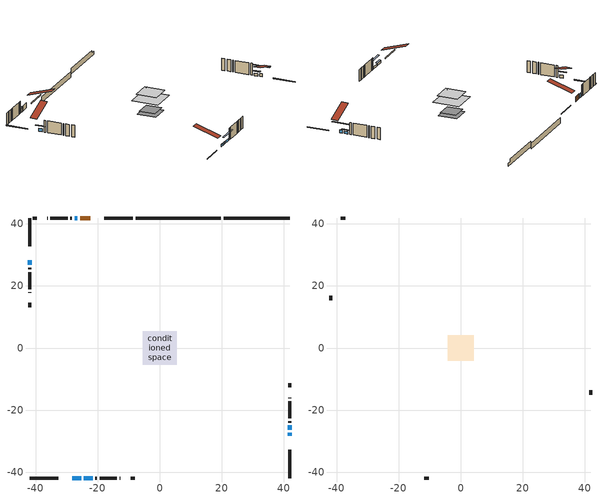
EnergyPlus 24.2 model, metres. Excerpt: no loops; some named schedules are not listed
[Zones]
conditioned space
 floor adiabatic (AdiabaticFloorConstruction): -5.41,-5.41 -5.41,5.41 5.41,5.41 5.41,-5.41 z3.82
 floor foundation (Slab1 construction): -3.33,-3.33 -3.33,3.33 3.33,3.33 3.33,-3.33 z-0.91
 floor foundation (Slab1 construction 1): -3.77,-3.77 -3.77,3.77 3.77,3.77 3.77,-3.77 z-1.98
 wall outside (RimJoist1 construction): -8.72,41.91 -17.86,41.91 / -41.91,-41.91 -32.76,-41.91 / -41.91,41.91 -41.91,32.76 / 41.91,-41.91 41.91,-32.76 z1.38:1.68
 wall outside (AdiabaticWallConstruction 1): -22.39,41.91 -25.63,41.91 z1.38:3.41
 wall outside (AdiabaticWallConstruction): -28.23,-41.91 -25.38,-41.91 / 41.91,-26.39 41.91,-24.96 z1.38:2.3; -26.56,41.91 -27.38,41.91 z1.38:2.96; 41.91,-28.23 41.91,-27.32 / -41.91,28.23 -41.91,26.81 z1.38:2.6; -24.46,-41.91 -21.66,-41.91 z1.38:2.19
 wall outside (Wall1 construction): -28.3,41.91 -28.8,41.91 / -20.73,-41.91 -20.24,-41.91 / -41.91,25.88 -41.91,25.38 / 41.91,-24.04 41.91,-23.54 z1.38:6.26
 wall outside (Wall2 construction): -29.73,41.91 -35.24,41.91 / -19.31,-41.91 -13.8,-41.91 / -41.91,24.46 -41.91,18.95 / 41.91,-22.61 41.91,-17.1 z1.38:6.26
 wall outside (Wall3 construction): -36.16,41.91 -36.34,41.91 / -12.87,-41.91 -12.7,-41.91 / -41.91,18.02 -41.91,17.85 / 41.91,-16.18 41.91,-16 z1.38:6.26
 wall outside (Wall6 construction): -39.65,41.91 -40.98,41.91 / -9.39,-41.91 -8.06,-41.91 / -41.91,14.54 -41.91,13.2 / 41.91,-12.69 41.91,-11.36 z1.38:6.26
 wall foundation (FoundationWall1 construction): 20.57,41.91,-0.91 20.57,41.91,1.38 39.78,41.91,1.38 39.78,41.91,0.31 41.91,41.91,0.31 41.91,41.91,-0.91
 wall foundation (FoundationWall2 construction): 19.64,41.91 -7.79,41.91 z-1.98:0.31
 window (WindowConstruction): -28.23,-41.91 -25.39,-41.91 z1.38:2.29
 window (WindowConstruction 1): -26.56,41.91 -27.37,41.91 z1.38:2.96
 window (WindowConstruction 2): 41.91,-28.23 41.91,-27.32 z1.38:2.6
 window (WindowConstruction 3): 41.91,-26.39 41.91,-24.97 z1.38:2.29
 window (WindowConstruction 4): -41.91,28.23 -41.91,26.81 z1.38:2.6
 window (WindowConstruction 5): -24.46,-41.91 -21.66,-41.91 z1.38:2.19
 door (Door): -22.39,41.91 -25.63,41.91 z1.38:3.41
 ceiling adiabatic (AdiabaticFloorConstruction): 5.41,-5.41 5.41,5.41 -5.41,5.41 -5.41,-5.41 z3.82
attic - vented
 floor to conditioned space (Floor1 construction Reversed): -4.11,-4.11 -4.11,4.11 4.11,4.11 4.11,-4.11 z6.26
 floor to conditioned space (Floor2 construction Reversed): -3.22,-3.22 -3.22,3.22 3.22,3.22 3.22,-3.22 z6.26
 wall outside (Wall4 construction): -37.26,41.91 -38.72,41.91 / -11.77,-41.91 -10.32,-41.91 / -41.91,16.92 -41.91,15.47 / 41.91,-15.08 41.91,-13.62 z1.38:6.26
 roof outside (Roof1 construction): -21.47,41.91,6.26 -21.47,31.76,9.64 -18.79,31.76,9.64 -18.79,41.91,6.26; -29.16,-41.91,6.26 -29.16,-31.76,9.64 -31.84,-31.76,9.64 -31.84,-41.91,6.26; -41.91,29.16,6.26 -31.76,29.16,9.64 -31.76,31.84,9.64 -41.91,31.84,6.26; 41.91,-29.16,6.26 31.76,-29.16,9.64 31.76,-31.84,9.64 41.91,-31.84,6.26
shading: -25.28,-41.91 -28.33,-41.91 -28.33,-42.52 -25.28,-42.52 z2.39; -27.67,41.91 -26.26,41.91 -26.26,42.52 -27.67,42.52 z3.25; 41.91,-24.27 41.91,-31.28 42.52,-31.28 42.52,-24.27 z5.65; 41.91,-24.05 41.91,-27.3 42.52,-27.3 42.52,-24.05 z3.21; -41.91,25.59 -41.91,29.45 -42.52,29.45 -42.52,25.59 z3.82; -18.92,-41.91 -27.2,-41.91 -27.2,-42.52 -18.92,-42.52 z4.93
[Building]
Building 1: Terrain=Suburbs
[Site:Location]
Saskatoon Intl AP_SK: Latitude {deg}=52.17; Longitude {deg}=-106.7; Time Zone {hr}=-6; Elevation {m}=504; Keep Site Location Information=Yes
[Site:GroundTemperature:Shallow]
-3.29371, -5.9198, -6.13011, -4.88389, 0.118965, 5.09852, 9.41553, 12.1502, 12.3826, 10.1583, 5.95142, 1.12462
[Site:WaterMainsTemperature]
Calculation Method=Schedule; Temperature Schedule=mains temperature schedule
[Material] Roughness=Rough; Thermal Absorptance=0.9
Name | Thickness {m} | Conductivity {W/m-K} | Density {kg/m3} | Specific Heat {J/kg-K} | Solar Absorptance | Visible Absorptance
asphalt or fiberglass shingles | 0.00635 | 0.162714 | 1121.4 | 1465.45 | 0.84 | 0.84
ceiling loosefill ins | 0.254 | 0.0480833 | 16.02 | 1046.75 | 0.7 | 0.7
ceiling loosefill ins 1 | 0.169333 | 0.0480833 | 16.02 | 1046.75 | 0.7 | 0.7
ceiling stud and cavity | 0.1397 | 0.0930096 | 65.682 | 1177.47 | 0.7 | 0.7
ceiling stud and cavity 1 | 0.1397 | 0.137024 | 65.682 | 1177.47 | 0.7 | 0.7
concrete 4.0 in. | 0.1016 | 1.803125 | 2242.8 | 837.4 | 0.7 | 0.7
concrete 8.0 in. | 0.2032 | 1.803125 | 2242.8 | 837.4 | 0.7 | 0.7
door material | 0.04445 | 0.0451087 | 512.64 | 1214.23 | 0.7 | 0.7
exterior vertical ins | 0.0424921 | 0.029427 | 32.04 | 1214.23 | 0.7 | 0.7
exterior vertical ins 1 | 0.0454343 | 0.029427 | 32.04 | 1214.23 | 0.7 | 0.7
floor covering | 0.0127 | 0.0433444 | 54.468 | 1339.84 | 0.6 | 0.6
floor rigid ins; wall rigid ins 1 | 0.512978 | 0.029427 | 32.04 | 1214.23 | 0.7 | 0.7
floor stud and cavity | 0.1397 | 1.75129 | 37.0049 | 1207.88 | 0.7 | 0.7
furniture material conditioned space 1 | 0.1524 | 0.115458 | 640.8 | 1214.23 | 0.6 | 0.6
gypsum board | 0.0127 | 0.160291 | 801 | 837.4 | 0.6 | 0.6
gypsum board 1 | 0.0127 | 0.160291 | 801 | 837.4 | 0.7 | 0.7
osb sheathing 0.5 in. | 0.0127 | 0.115458 | 512.64 | 1214.23 | 0.7 | 0.7
osb sheathing 0.75 in. | 0.01905 | 0.115458 | 512.64 | 1214.23 | 0.7 | 0.7
osb sheathing 2.0 in. | 0.0508 | 0.115458 | 512.64 | 1214.23 | 0.7 | 0.7
rim joist rigid ins; wall rigid ins | 0.051816 | 0.029427 | 32.04 | 1214.23 | 0.7 | 0.7
rim joist stud and cavity | 0.0508 | 0.0439398 | 125.044 | 1163.47 | 0.6 | 0.6
wall stud and cavity | 0.1397 | 0.52545 | 139.0536 | 1170.24 | 0.7 | 0.7
wall stud and cavity 1 | 0.1397 | 0.215013 | 139.0536 | 1170.24 | 0.7 | 0.7
wall stud and cavity 2 | 0.1397 | 0.377816 | 139.0536 | 1170.24 | 0.7 | 0.7
wall stud and cavity 3 | 0.0889 | 6.1454 | 50.32683 | 1063.81 | 0.6 | 0.6
wall stud and cavity 4 | 0.1397 | 0.270242 | 139.0536 | 1170.24 | 0.7 | 0.7
wall stud and cavity 5 | 0.0889 | 0.380278 | 52.3479 | 1209.89 | 0.7 | 0.7
wall stud and cavity 6 | 0.0889 | 0.391764 | 83.0341 | 1211.67 | 0.7 | 0.7
wood siding | 0.0254 | 0.102417 | 544.68 | 1172.36 | 0 | 0
wood siding 1 | 0.00254 | 0.102417 | 544.68 | 1172.36 | 0 | 0
wood siding 2; wood siding 3; wood siding 4 | 0.0254 | 0.102417 | 544.68 | 1172.36 | 0.7 | 0.7
[WindowMaterial:SimpleGlazingSystem]
Name | U-Factor {W/m2-K} | Solar Heat Gain Coefficient
WindowMaterial | 1.30253 | 0.5
WindowMaterial 1 | 1.31105 | 0.5
WindowMaterial 2 | 2.93609 | 0.65
WindowMaterial 3 | 1.27017 | 0.51
WindowMaterial 4 | 1.320135 | 0.5
[Construction]
AdiabaticFloorConstruction: floor stud and cavity, floor rigid ins, osb sheathing 0.75 in., floor covering
AdiabaticWallConstruction: wood siding 3, wall rigid ins 1, wall stud and cavity 5, gypsum board
AdiabaticWallConstruction 1: wood siding 4, wall rigid ins 1, wall stud and cavity 5, gypsum board
Door: door material
Floor1 construction Reversed: gypsum board, ceiling stud and cavity, ceiling loosefill ins
Floor2 construction Reversed: gypsum board, ceiling stud and cavity 1, ceiling loosefill ins 1
FoundationWall1 construction; FoundationWall2 construction: concrete 8.0 in., gypsum board 1
furniture construction conditioned space 1: furniture material conditioned space 1
PartitionWallConstruction: gypsum board, wall stud and cavity 6, gypsum board
RimJoist1 construction: wood siding 2, rim joist rigid ins, osb sheathing 2.0 in., rim joist stud and cavity
Roof1 construction: asphalt or fiberglass shingles
Slab1 construction; Slab1 construction 1: concrete 4.0 in.
Wall1 construction: wood siding, wall rigid ins, osb sheathing 0.5 in., wall stud and cavity, gypsum board
Wall2 construction: wood siding, wall rigid ins, osb sheathing 0.5 in., wall stud and cavity 1, gypsum board
Wall3 construction: wood siding, wall rigid ins, osb sheathing 0.5 in., wall stud and cavity 2, gypsum board
Wall4 construction: wood siding 1, wall stud and cavity 3
Wall6 construction: wood siding, wall rigid ins, osb sheathing 0.5 in., wall stud and cavity 4, gypsum board
WindowConstruction; WindowConstruction 3: WindowMaterial
WindowConstruction 1: WindowMaterial 1
WindowConstruction 2: WindowMaterial 2
WindowConstruction 4: WindowMaterial 3
WindowConstruction 5: WindowMaterial 4
[Zone] Multiplier=1; Part of Total Floor Area=Yes
Name | Volume {m3}
attic - vented | 60.1096
conditioned space | 545.4
[Space]
Name | Zone | Volume {m3}
attic - vented 1 | attic - vented | 60.1096
conditioned space 1 | conditioned space | 545.4
[ZoneInfiltration:EffectiveLeakageArea]
infil attic - vented 1: Zone or Space=attic - vented 1; Schedule=Always On Discrete; Effective Air Leakage Area {cm2}=3742.63; Stack Coefficient=0.000574396; Wind Coefficient=1.61929e-05
[ZoneMixing]
whole house fan mix: Zone or Space=attic - vented; Schedule=Always On Continuous; Design Flow Rate Calculation Method=Flow/Zone; Design Flow Rate {m3/s}=0; Source Zone or Space=conditioned space
[SurfaceProperty:ExposedFoundationPerimeter] Exposed Perimeter Calculation Method=TotalExposedPerimeter
Name | Total Exposed Perimeter {m}
Slab1 | 21.336
Slab1 1 | 27.432
[InternalMass] Zone or ZoneList=conditioned space; Space or SpaceList=conditioned space 1
Name | Construction | Surface Area {m2}
furniture mass conditioned space 1 | furniture construction conditioned space 1 | 87.2802
partition wall mass | PartitionWallConstruction | 218.2
[Lights]
interior lighting: Zone or ZoneList or Space or SpaceList=conditioned space 1; Schedule=interior lighting schedule; Design Level Calculation Method=LightingLevel; Lighting Level {W}=343.2; Return Air Fraction=0; Fraction Radiant=0.6; Fraction Visible=0.2; Fraction Replaceable=1
[People]
occupants: Zone or ZoneList or Space or SpaceList=conditioned space 1; Number of People Schedule=occupants schedule; Number of People Calculation Method=People; Number of People=3; Fraction Radiant=0.314171; Sensible Heat Fraction=0.56303; Activity Level Schedule=occupants activity schedule; Carbon Dioxide Generation Rate {m3/s-W}=0; Enable ASHRAE 55 Comfort Warnings=No; Mean Radiant Temperature Calculation Type=EnclosureAveraged
[ElectricEquipment] Zone or ZoneList or Space or SpaceList=conditioned space 1; Design Level Calculation Method=EquipmentLevel
Name | Schedule | Design Level {W} | Fraction Latent | Fraction Radiant | Fraction Lost
clothes dryer | clothes dryer schedule | 140.772 | 0.015 | 0.081 | 0.85
clothes washer | clothes washer schedule | 32.1985 | 0.03 | 0.162 | 0.7
cooking range | cooking range schedule | 215.147 | 0.08 | 0.432 | 0.2
dishwasher | dishwasher schedule | 66.8632 | 0.3 | 0.18 | 0.4
fridge | fridge schedule | 72.9452 | 0 | 0.6 | 0
mech vent house fan | mech vent house fan schedule | 0 | 0 | 0 | 1
mech vent house fan cfis | mech vent house fan cfis schedule | 0 | 0 | 0 | 0
misc plug loads | misc plug loads schedule | 494.7 | 0.045 | 0.513 | 0.1
whole house fan | Always On Discrete | 0 | 0 | 0 | 1
[OtherEquipment] Zone or ZoneList or Space or SpaceList=conditioned space 1; Design Level Calculation Method=EquipmentLevel
Name | Fuel Type | Schedule | Design Level {W} | Fraction Latent | Fraction Radiant | Fraction Lost
clothes dryer 1 | Electricity | clothes dryer schedule | 0 | 0.015 | 0.081 | 0.85
cooking range 1 | Electricity | cooking range schedule | 0 | 0.08 | 0.432 | 0.2
general water use latent | None | general water use schedule | 62.594 | 1 | 0 | 0
general water use sensible | None | general water use schedule | -61.6891 | 0 | 0.6 | 0
mech vent house fan latent load | None | Always On Discrete | 0 | 1 | 0 | 0
mech vent house fan sensible load | None | Always On Discrete | 0 | 0 | 0 | 0
water heater energy adjustment1 | NaturalGas | Always On Discrete | 0.01 | 0 | 0 | 1
[ZoneInfiltration:DesignFlowRate] Zone or ZoneList or Space or SpaceList=conditioned space 1; Schedule=Always On Discrete; Design Flow Rate Calculation Method=Flow/Zone; Design Flow Rate {m3/s}=0
infil flow; natural vent flow; whole house fan flow
[AvailabilityManager:Scheduled]
central ac and furnace airloop Availability Manager: Schedule=Always On Discrete
[Foundation:Kiva] Initial Indoor Air Temperature {C}=21; Wall Depth Below Slab {m}=0.2032; Custom Block Depth 1 {m}=2.28999; Custom Block X Position 1 {m}=0.2159; Custom Block Z Position 1 {m}=0
Name | Wall Height Above Grade {m} | Custom Block Material Name 1
Foundation Kiva 1 | 1.379982 | exterior vertical ins
Foundation Kiva 2 | 0.309982 | exterior vertical ins 1
[Foundation:Kiva:Settings]
Soil Conductivity {W/m-K}=0.849921; Soil Density {kg/m3}=1842.3; Soil Specific Heat {J/kg-K}=418.7; Ground Solar Absorptivity=0.9; Ground Thermal Absorptivity=0.9; Ground Surface Roughness {m}=0.03; Far-Field Width {m}=40; Deep-Ground Boundary Condition=ZeroFlux; Deep-Ground Depth {m}=40; Minimum Cell Dimension {m}=0.2; Maximum Cell Growth Coefficient=3; Simulation Timestep=Timestep
[Exterior:Lights]
exterior lighting: Schedule=exterior lighting schedule; Design Level {W}=75.6
[EnergyManagementSystem:GlobalVariable]
central_ac_and_furnace_airloop_Fan_RTF
infil_program_Qfan
infil_program_Qinf
natural_vent_program_Qnv
natural_vent_program_Qwhf
[EnergyManagementSystem:Sensor]
Name | Output:Variable or Output:Meter Index Key | Output:Variable or Output:Meter
airflow_gain | infil flow | Infiltration Sensible Heat Gain Energy
airflow_gain_1 | natural vent flow | Infiltration Sensible Heat Gain Energy
airflow_gain_2 | whole house fan flow | Infiltration Sensible Heat Gain Energy
airflow_loss | infil flow | Infiltration Sensible Heat Loss Energy
airflow_loss_1 | natural vent flow | Infiltration Sensible Heat Loss Energy
airflow_loss_2 | whole house fan flow | Infiltration Sensible Heat Loss Energy
clg_load_cond |  | Cooling:EnergyTransfer:Zone:CONDITIONED SPACE
clg_sp_s; clg_sp_s_1 | cooling setpoint | Schedule Value
clothes_dryer_exhaust_0_sch_s | clothes dryer exhaust 0 schedule | Schedule Value
cool_season | cooling season schedule | Schedule Value
htg_load_cond |  | Heating:EnergyTransfer:Zone:CONDITIONED SPACE
htg_sp_s; htg_sp_s_1 | heating setpoint | Schedule Value
ig_ee_conv | clothes dryer | Electric Equipment Convective Heating Energy
ig_ee_conv_2 | cooking range | Electric Equipment Convective Heating Energy
ig_ee_conv_4 | fridge | Electric Equipment Convective Heating Energy
ig_ee_conv_5 | misc plug loads | Electric Equipment Convective Heating Energy
ig_ee_conv_6 | whole house fan | Electric Equipment Convective Heating Energy
ig_ee_rad | clothes dryer | Electric Equipment Radiant Heating Energy
ig_ee_rad_2 | cooking range | Electric Equipment Radiant Heating Energy
ig_ee_rad_4 | fridge | Electric Equipment Radiant Heating Energy
ig_ee_rad_5 | misc plug loads | Electric Equipment Radiant Heating Energy
ig_ee_rad_6 | whole house fan | Electric Equipment Radiant Heating Energy
ig_lgt_conv | interior lighting | Lights Convective Heating Energy
ig_lgt_rad | interior lighting | Lights Radiant Heating Energy
ig_lgt_vis | interior lighting | Lights Visible Radiation Heating Energy
ig_oe_conv | clothes dryer 1 | Other Equipment Convective Heating Energy
ig_oe_conv_1 | cooking range 1 | Other Equipment Convective Heating Energy
ig_oe_conv_2 | general water use latent | Other Equipment Convective Heating Energy
ig_oe_conv_3 | general water use sensible | Other Equipment Convective Heating Energy
ig_oe_conv_4 | water heater energy adjustment1 | Other Equipment Convective Heating Energy
ig_oe_rad | clothes dryer 1 | Other Equipment Radiant Heating Energy
ig_oe_rad_1 | cooking range 1 | Other Equipment Radiant Heating Energy
ig_oe_rad_2 | general water use latent | Other Equipment Radiant Heating Energy
ig_oe_rad_3 | general water use sensible | Other Equipment Radiant Heating Energy
ig_oe_rad_4 | water heater energy adjustment1 | Other Equipment Radiant Heating Energy
ig_ppl_conv | occupants | People Convective Heating Energy
ig_ppl_rad | occupants | People Radiant Heating Energy
im_conv | furniture mass conditioned space 1 | Surface Inside Face Convection Heat Gain Energy
im_conv_1 | partition wall mass | Surface Inside Face Convection Heat Gain Energy
im_ig | furniture mass conditioned space 1 | Surface Inside Face Internal Gains Radiation Heat Gain Energy
im_ig_1 | partition wall mass | Surface Inside Face Internal Gains Radiation Heat Gain Energy
im_lgt | furniture mass conditioned space 1 | Surface Inside Face Lights Radiation Heat Gain Energy
im_lgt_1 | partition wall mass | Surface Inside Face Lights Radiation Heat Gain Energy
im_sol | furniture mass conditioned space 1 | Surface Inside Face Solar Radiation Heat Gain Energy
im_sol_1 | partition wall mass | Surface Inside Face Solar Radiation Heat Gain Energy
im_surf | furniture mass conditioned space 1 | Surface Inside Face Net Surface Thermal Radiation Heat Gain Energy
im_surf_1 | partition wall mass | Surface Inside Face Net Surface Thermal Radiation Heat Gain Energy
mv_conv | mech vent house fan | Electric Equipment Convective Heating Energy
mv_conv_1 | mech vent house fan cfis | Electric Equipment Convective Heating Energy
mv_conv_2 | mech vent house fan latent load | Other Equipment Convective Heating Energy
mv_conv_3 | mech vent house fan sensible load | Other Equipment Convective Heating Energy
mv_rad | mech vent house fan | Electric Equipment Radiant Heating Energy
mv_rad_1 | mech vent house fan cfis | Electric Equipment Radiant Heating Energy
mv_rad_2 | mech vent house fan latent load | Other Equipment Radiant Heating Energy
mv_rad_3 | mech vent house fan sensible load | Other Equipment Radiant Heating Energy
natural_vent_s | natural vent schedule | Schedule Value
out_pb_s |  | Site Outdoor Air Barometric Pressure
out_wt_s |  | Site Outdoor Air Humidity Ratio
site_vw_s |  | Site Wind Speed
ss_back_out | Window1 | Surface Window Shortwave from Zone Back Out Window Heat Transfer Rate
ss_back_out_1 | Window3 | Surface Window Shortwave from Zone Back Out Window Heat Transfer Rate
ss_back_out_2 | Window4 | Surface Window Shortwave from Zone Back Out Window Heat Transfer Rate
ss_back_out_3 | Window5 | Surface Window Shortwave from Zone Back Out Window Heat Transfer Rate
ss_back_out_4 | Window6 | Surface Window Shortwave from Zone Back Out Window Heat Transfer Rate
ss_back_out_5 | Window7 | Surface Window Shortwave from Zone Back Out Window Heat Transfer Rate
ss_conv | Door1 | Surface Inside Face Convection Heat Gain Energy
ss_conv_1 | Window1 | Surface Inside Face Convection Heat Gain Energy
ss_conv_2 | Window3 | Surface Inside Face Convection Heat Gain Energy
ss_conv_3 | Window4 | Surface Inside Face Convection Heat Gain Energy
ss_conv_4 | Window5 | Surface Inside Face Convection Heat Gain Energy
ss_conv_5 | Window6 | Surface Inside Face Convection Heat Gain Energy
ss_conv_6 | Window7 | Surface Inside Face Convection Heat Gain Energy
ss_ig | Door1 | Surface Inside Face Internal Gains Radiation Heat Gain Energy
ss_ig_1 | Window1 | Surface Inside Face Internal Gains Radiation Heat Gain Energy
ss_ig_2 | Window3 | Surface Inside Face Internal Gains Radiation Heat Gain Energy
ss_ig_3 | Window4 | Surface Inside Face Internal Gains Radiation Heat Gain Energy
ss_ig_4 | Window5 | Surface Inside Face Internal Gains Radiation Heat Gain Energy
ss_ig_5 | Window6 | Surface Inside Face Internal Gains Radiation Heat Gain Energy
ss_ig_6 | Window7 | Surface Inside Face Internal Gains Radiation Heat Gain Energy
ss_lgt | Door1 | Surface Inside Face Lights Radiation Heat Gain Energy
ss_sol | Door1 | Surface Inside Face Solar Radiation Heat Gain Energy
ss_surf | Door1 | Surface Inside Face Net Surface Thermal Radiation Heat Gain Energy
ss_surf_1 | Window1 | Surface Inside Face Net Surface Thermal Radiation Heat Gain Energy
ss_surf_2 | Window3 | Surface Inside Face Net Surface Thermal Radiation Heat Gain Energy
ss_surf_3 | Window4 | Surface Inside Face Net Surface Thermal Radiation Heat Gain Energy
ss_surf_4 | Window5 | Surface Inside Face Net Surface Thermal Radiation Heat Gain Energy
ss_surf_5 | Window6 | Surface Inside Face Net Surface Thermal Radiation Heat Gain Energy
ss_surf_6 | Window7 | Surface Inside Face Net Surface Thermal Radiation Heat Gain Energy
ss_trans_in | Window1 | Surface Window Transmitted Solar Radiation Rate
ss_trans_in_1 | Window3 | Surface Window Transmitted Solar Radiation Rate
ss_trans_in_2 | Window4 | Surface Window Transmitted Solar Radiation Rate
ss_trans_in_3 | Window5 | Surface Window Transmitted Solar Radiation Rate
ss_trans_in_4 | Window6 | Surface Window Transmitted Solar Radiation Rate
ss_trans_in_5 | Window7 | Surface Window Transmitted Solar Radiation Rate
ss_trans_out | Window1 | Surface Inside Face Initial Transmitted Diffuse Transmitted Out Window Solar Radiation Rate
ss_trans_out_1 | Window3 | Surface Inside Face Initial Transmitted Diffuse Transmitted Out Window Solar Radiation Rate
ss_trans_out_2 | Window4 | Surface Inside Face Initial Transmitted Diffuse Transmitted Out Window Solar Radiation Rate
ss_trans_out_3 | Window5 | Surface Inside Face Initial Transmitted Diffuse Transmitted Out Window Solar Radiation Rate
ss_trans_out_4 | Window6 | Surface Inside Face Initial Transmitted Diffuse Transmitted Out Window Solar Radiation Rate
ss_trans_out_5 | Window7 | Surface Inside Face Initial Transmitted Diffuse Transmitted Out Window Solar Radiation Rate
s_conv | Floor1 | Surface Inside Face Convection Heat Gain Energy
s_conv_1 | Floor2 | Surface Inside Face Convection Heat Gain Energy
s_conv_10 | Slab1 | Surface Inside Face Convection Heat Gain Energy
s_conv_11 | Slab1 1 | Surface Inside Face Convection Heat Gain Energy
s_conv_12 | Wall1:0 | Surface Inside Face Convection Heat Gain Energy
s_conv_13 | Wall1:180 | Surface Inside Face Convection Heat Gain Energy
s_conv_14 | Wall1:270 | Surface Inside Face Convection Heat Gain Energy
s_conv_15 | Wall1:90 | Surface Inside Face Convection Heat Gain Energy
s_conv_16 | Wall2:0 | Surface Inside Face Convection Heat Gain Energy
s_conv_17 | Wall2:180 | Surface Inside Face Convection Heat Gain Energy
s_conv_18 | Wall2:270 | Surface Inside Face Convection Heat Gain Energy
s_conv_19 | Wall2:90 | Surface Inside Face Convection Heat Gain Energy
s_conv_2 | FoundationWall1 | Surface Inside Face Convection Heat Gain Energy
s_conv_20 | Wall3:0 | Surface Inside Face Convection Heat Gain Energy
s_conv_21 | Wall3:180 | Surface Inside Face Convection Heat Gain Energy
s_conv_22 | Wall3:270 | Surface Inside Face Convection Heat Gain Energy
s_conv_23 | Wall3:90 | Surface Inside Face Convection Heat Gain Energy
s_conv_24 | Wall6:0 | Surface Inside Face Convection Heat Gain Energy
s_conv_25 | Wall6:180 | Surface Inside Face Convection Heat Gain Energy
s_conv_26 | Wall6:270 | Surface Inside Face Convection Heat Gain Energy
s_conv_27 | Wall6:90 | Surface Inside Face Convection Heat Gain Energy
s_conv_3 | FoundationWall2 | Surface Inside Face Convection Heat Gain Energy
s_conv_4 | inferred conditioned ceiling | Surface Inside Face Convection Heat Gain Energy
s_conv_5 | inferred conditioned floor | Surface Inside Face Convection Heat Gain Energy
s_conv_6 | RimJoist1:0 | Surface Inside Face Convection Heat Gain Energy
s_conv_7 | RimJoist1:180 | Surface Inside Face Convection Heat Gain Energy
s_conv_8 | RimJoist1:270 | Surface Inside Face Convection Heat Gain Energy
s_conv_9 | RimJoist1:90 | Surface Inside Face Convection Heat Gain Energy
s_ig | Floor1 | Surface Inside Face Internal Gains Radiation Heat Gain Energy
s_ig_1 | Floor2 | Surface Inside Face Internal Gains Radiation Heat Gain Energy
s_ig_10 | Slab1 | Surface Inside Face Internal Gains Radiation Heat Gain Energy
s_ig_11 | Slab1 1 | Surface Inside Face Internal Gains Radiation Heat Gain Energy
s_ig_12 | Wall1:0 | Surface Inside Face Internal Gains Radiation Heat Gain Energy
s_ig_13 | Wall1:180 | Surface Inside Face Internal Gains Radiation Heat Gain Energy
s_ig_14 | Wall1:270 | Surface Inside Face Internal Gains Radiation Heat Gain Energy
s_ig_15 | Wall1:90 | Surface Inside Face Internal Gains Radiation Heat Gain Energy
s_ig_16 | Wall2:0 | Surface Inside Face Internal Gains Radiation Heat Gain Energy
s_ig_17 | Wall2:180 | Surface Inside Face Internal Gains Radiation Heat Gain Energy
s_ig_18 | Wall2:270 | Surface Inside Face Internal Gains Radiation Heat Gain Energy
s_ig_19 | Wall2:90 | Surface Inside Face Internal Gains Radiation Heat Gain Energy
s_ig_2 | FoundationWall1 | Surface Inside Face Internal Gains Radiation Heat Gain Energy
s_ig_20 | Wall3:0 | Surface Inside Face Internal Gains Radiation Heat Gain Energy
s_ig_21 | Wall3:180 | Surface Inside Face Internal Gains Radiation Heat Gain Energy
s_ig_22 | Wall3:270 | Surface Inside Face Internal Gains Radiation Heat Gain Energy
s_ig_23 | Wall3:90 | Surface Inside Face Internal Gains Radiation Heat Gain Energy
s_ig_24 | Wall6:0 | Surface Inside Face Internal Gains Radiation Heat Gain Energy
s_ig_25 | Wall6:180 | Surface Inside Face Internal Gains Radiation Heat Gain Energy
s_ig_26 | Wall6:270 | Surface Inside Face Internal Gains Radiation Heat Gain Energy
s_ig_27 | Wall6:90 | Surface Inside Face Internal Gains Radiation Heat Gain Energy
s_ig_3 | FoundationWall2 | Surface Inside Face Internal Gains Radiation Heat Gain Energy
s_ig_4 | inferred conditioned ceiling | Surface Inside Face Internal Gains Radiation Heat Gain Energy
s_ig_5 | inferred conditioned floor | Surface Inside Face Internal Gains Radiation Heat Gain Energy
s_ig_6 | RimJoist1:0 | Surface Inside Face Internal Gains Radiation Heat Gain Energy
s_ig_7 | RimJoist1:180 | Surface Inside Face Internal Gains Radiation Heat Gain Energy
s_ig_8 | RimJoist1:270 | Surface Inside Face Internal Gains Radiation Heat Gain Energy
s_ig_9 | RimJoist1:90 | Surface Inside Face Internal Gains Radiation Heat Gain Energy
s_lgt | Floor1 | Surface Inside Face Lights Radiation Heat Gain Energy
s_lgt_1 | Floor2 | Surface Inside Face Lights Radiation Heat Gain Energy
s_lgt_10 | Slab1 | Surface Inside Face Lights Radiation Heat Gain Energy
